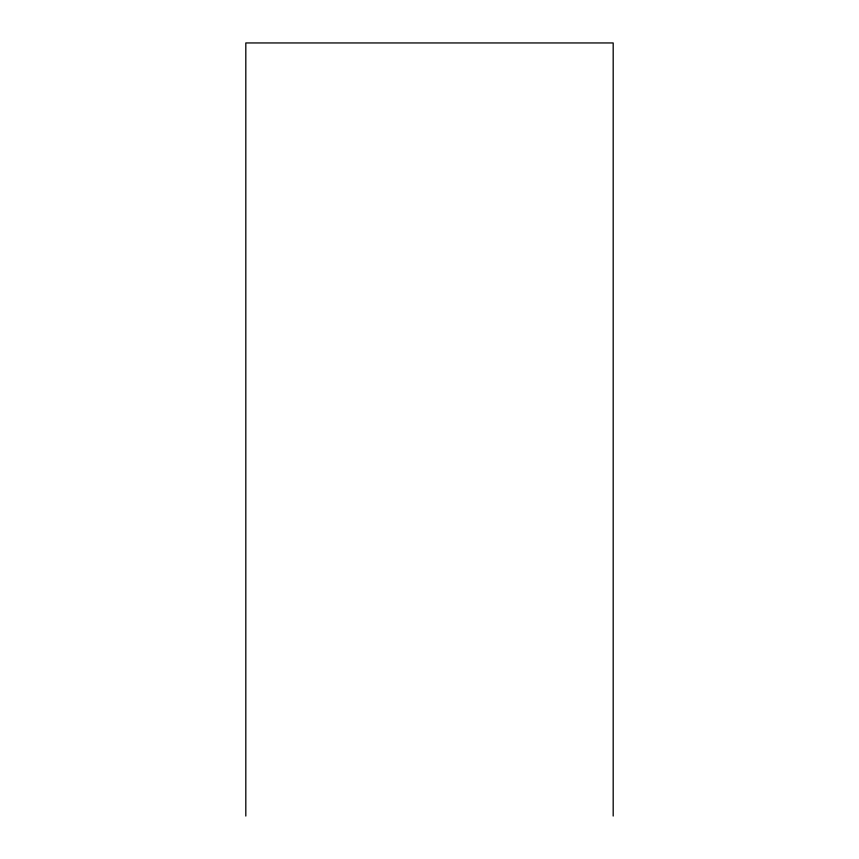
<?xml version="1.0" encoding="UTF-8"?>
<svg xmlns="http://www.w3.org/2000/svg" width="859" height="859" viewBox="0 0 859 859"><rect width="100%" height="100%" fill="white"/><g stroke="black" fill="none" stroke-linecap="round" stroke-linejoin="round"><path stroke-width="1.29" d="M613.186 816.05L613.186 42.95L245.814 42.95L245.814 816.05"/></g></svg>
